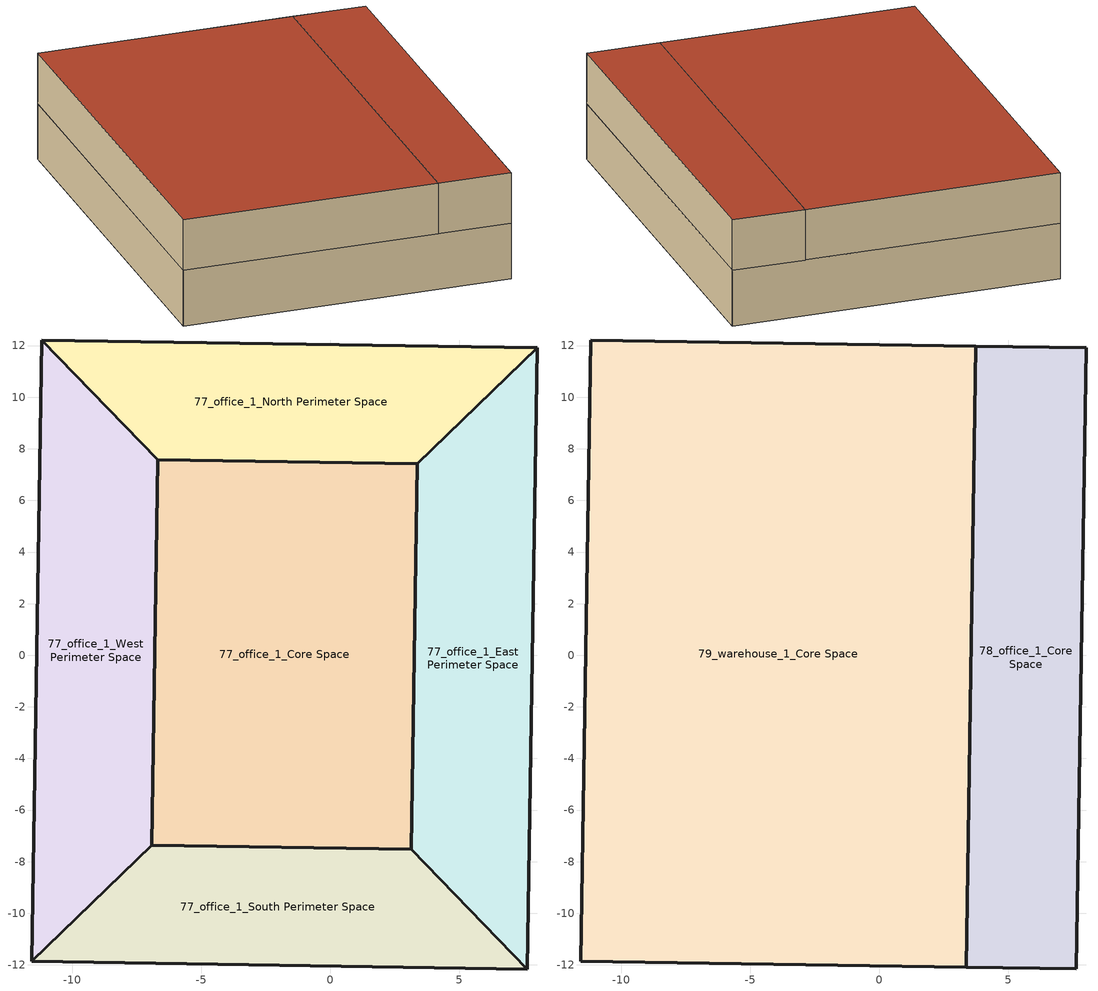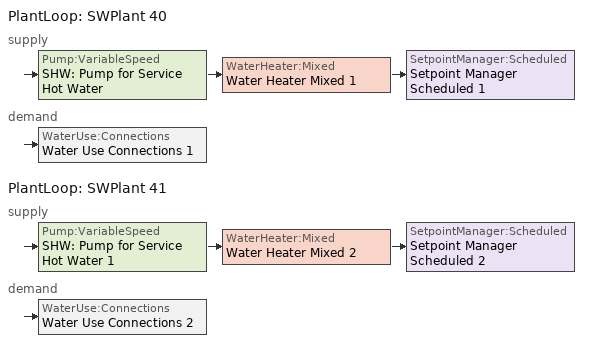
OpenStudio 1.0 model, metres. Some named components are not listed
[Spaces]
77_office_1_West Perimeter Space
 floor ground: -11.57,-11.86 -11.19,12.22 -6.69,7.57 -6.92,-7.36 z0
 wall outside: -11.19,12.22 -11.57,-11.86 -6.92,-7.36 -6.69,7.57 -11.19,12.22 z0:3.35
 roof outside: -6.92,-7.36 -6.69,7.57 -11.19,12.22 -11.57,-11.86 z3.35
77_office_1_North Perimeter Space
 floor ground: -11.19,12.22 8.01,11.92 3.37,7.42 -6.69,7.57 z0
 wall outside: 8.01,11.92 -11.19,12.22 -6.69,7.57 3.37,7.42 8.01,11.92 z0:3.35
 roof outside: -6.69,7.57 3.37,7.42 8.01,11.92 -11.19,12.22 z3.35
77_office_1_East Perimeter Space
 floor ground: 8.01,11.92 7.63,-12.16 3.13,-7.52 3.37,7.42 z0
 wall outside: 7.63,-12.16 8.01,11.92 3.37,7.42 3.13,-7.52 7.63,-12.16 z0:3.35
 roof outside: 3.37,7.42 3.13,-7.52 7.63,-12.16 8.01,11.92 z3.35
77_office_1_South Perimeter Space
 floor ground: 7.63,-12.16 -11.57,-11.86 -6.92,-7.36 3.13,-7.52 z0
 wall outside: -11.57,-11.86 7.63,-12.16 3.13,-7.52 -6.92,-7.36 -11.57,-11.86 z0:3.35
 roof outside: 3.13,-7.52 -6.92,-7.36 -11.57,-11.86 7.63,-12.16 z3.35
77_office_1_Core Space
 floor ground: -6.92,-7.36 -6.69,7.57 3.37,7.42 3.13,-7.52 z0
 wall outside: -6.69,7.57 -6.92,-7.36 3.13,-7.52 3.37,7.42 -6.69,7.57 z0:3.35
 roof outside: 3.13,-7.52 3.37,7.42 -6.69,7.57 -6.92,-7.36 z3.35
78_office_1_Core Space
 floor ground: 3.37,-12.09 3.74,11.98 8.01,11.92 7.63,-12.16 z3.35
 wall outside: 3.74,11.98 3.37,-12.09 7.63,-12.16 8.01,11.92 3.74,11.98 z3.35:6.4
 roof outside: 7.63,-12.16 8.01,11.92 3.74,11.98 3.37,-12.09 z6.4
79_warehouse_1_Core Space
 floor ground: -11.57,-11.86 -11.19,12.22 3.74,11.98 3.37,-12.09 z3.35
 wall outside: -11.19,12.22 -11.57,-11.86 3.37,-12.09 3.74,11.98 -11.19,12.22 z3.35:6.4
 roof outside: 3.37,-12.09 3.74,11.98 -11.19,12.22 -11.57,-11.86 z6.4
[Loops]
PlantLoop 'SWPlant 40'
 supply: Pump:VariableSpeed 'SHW: Pump for Service Hot Water' > WaterHeater:Mixed 'Water Heater Mixed 1' > SetpointManager:Scheduled 'Setpoint Manager Scheduled 1'
 demand: WaterUse:Connections 'Water Use Connections 1'
PlantLoop 'SWPlant 41'
 supply: Pump:VariableSpeed 'SHW: Pump for Service Hot Water 1' > WaterHeater:Mixed 'Water Heater Mixed 2' > SetpointManager:Scheduled 'Setpoint Manager Scheduled 2'
 demand: WaterUse:Connections 'Water Use Connections 2'
[Building]
Building 1: Default Construction Set=Default Construction Set 1
[Construction]
INT-FLOOR-TOPSIDE: 1/2IN Gypsum, 4IN CONCRETE HW, CP02 CARPET PAD
INT-FLOOR-UNDERSIDE: CP02 CARPET PAD, 4IN CONCRETE HW, 1/2IN Gypsum
Standard_Int-Wall: 1/2IN Gypsum, 1/2IN Gypsum
[Material] Thermal Absorptance=0.9
Name | Roughness | Thickness {m} | Conductivity {W/m-K} | Density {kg/m3} | Specific Heat {J/kg-K} | Solar Absorptance | Visible Absorptance
1/2IN Gypsum | Smooth | 0.0127 | 0.16 | 784.9 | 830 | 0.92 | 0.92
4IN CONCRETE HW | Rough | 0.1016 | 1.311 | 2240 | 836.8 | 0.7 | 0.7
[Material:NoMass]
CP02 CARPET PAD: Roughness=VeryRough; Thermal Resistance {m2-K/W}=0.2165; Thermal Absorptance=0.9; Solar Absorptance=0.7; Visible Absorptance=0.8
[DefaultSurfaceConstructions]
Default Surface Constructions 1: Floor Construction=INT-FLOOR-TOPSIDE; Wall Construction=Standard_Int-Wall; Roof Ceiling Construction=INT-FLOOR-UNDERSIDE
[DefaultConstructionSet]
Default Construction Set 1: Default Interior Surface Constructions=Default Surface Constructions 1
[PlantLoop] Plant Loop Volume {m3}=Autocalculate
SWPlant 40; SWPlant 41
[Sizing:Plant] Loop Type=Heating; Design Loop Exit Temperature {C}=60; Loop Design Temperature Difference {deltaC}=5
SWPlant 40; SWPlant 41
[Pump:VariableSpeed] Pump Control Type=Intermittent
SHW: Pump for Service Hot Water; SHW: Pump for Service Hot Water 1
[WaterHeater:Mixed] Tank Volume {m3}=0.00378544; Deadband Temperature Difference {deltaC}=2; Maximum Temperature Limit {C}=82.22; Heater Control Type=Cycle; Heater Maximum Capacity {W}=845000; Heater Fuel Type=NaturalGas; Heater Thermal Efficiency=0.82; Off Cycle Parasitic Fuel Consumption Rate {W}=20; Off Cycle Parasitic Fuel Type=NaturalGas; Off Cycle Parasitic Heat Fraction to Tank=0.8; On Cycle Parasitic Fuel Type=NaturalGas; Ambient Temperature Indicator=ThermalZone; Off Cycle Loss Coefficient to Ambient Temperature {W/K}=6; On Cycle Loss Coefficient to Ambient Temperature {W/K}=6; Use Side Effectiveness=1; Source Side Effectiveness=1; Use Side Design Flow Rate {m3/s}=autosize; Source Side Design Flow Rate {m3/s}=autosize; Indirect Water Heating Recovery Time {hr}=1.5
Name | Setpoint Temperature Schedule
Water Heater Mixed 1 | Water Heater Setpoint Temperature Schedule
Water Heater Mixed 2 | Water Heater Setpoint Temperature Schedule 1
[SetpointManager:Scheduled] Control Variable=Temperature
Name | Schedule
Setpoint Manager Scheduled 1 | Water Heater Setpoint Temperature Schedule
Setpoint Manager Scheduled 2 | Water Heater Setpoint Temperature Schedule 1
[BuildingStory] Nominal Z Coordinate {m}=0
Name | Nominal Floor to Floor Height {m}
Story 1 | 3.3528
Story 2; Story 3 | 3.048
[Space]
Name | Building Story | Thermal Zone
77_office_1_West Perimeter Space | Story 1 | 77_office_1_West Perimeter
77_office_1_North Perimeter Space | Story 1 | 77_office_1_North Perimeter
77_office_1_East Perimeter Space | Story 1 | 77_office_1_East Perimeter
77_office_1_South Perimeter Space | Story 1 | 77_office_1_South Perimeter
77_office_1_Core Space | Story 1 | 77_office_1_Core
78_office_1_Core Space | Story 2 | Thermal Zone 1
79_warehouse_1_Core Space | Story 3 | Thermal Zone 2
[ThermalZone] Use Ideal Air Loads=No
77_office_1_West Perimeter; 77_office_1_North Perimeter; 77_office_1_East Perimeter; 77_office_1_South Perimeter; 77_office_1_Core; Thermal Zone 1; Thermal Zone 2
[Sizing:Zone] Zone Cooling Design Supply Air Temperature {C}=14; Zone Heating Design Supply Air Temperature {C}=40; Zone Cooling Design Supply Air Humidity Ratio {kg-H2O/kg-air}=0.0085; Zone Heating Design Supply Air Humidity Ratio {kg-H2O/kg-air}=0.008; Cooling Design Air Flow Method=DesignDay; Heating Design Air Flow Method=DesignDay
77_office_1_West Perimeter; 77_office_1_North Perimeter; 77_office_1_East Perimeter; 77_office_1_South Perimeter; 77_office_1_Core; Thermal Zone 1; Thermal Zone 2
[Schedule:Compact]
Water Heater Setpoint Temperature Schedule; Water Heater Setpoint Temperature Schedule 1: Through: 12/31, For: AllDays, Until: 24:00, 60
